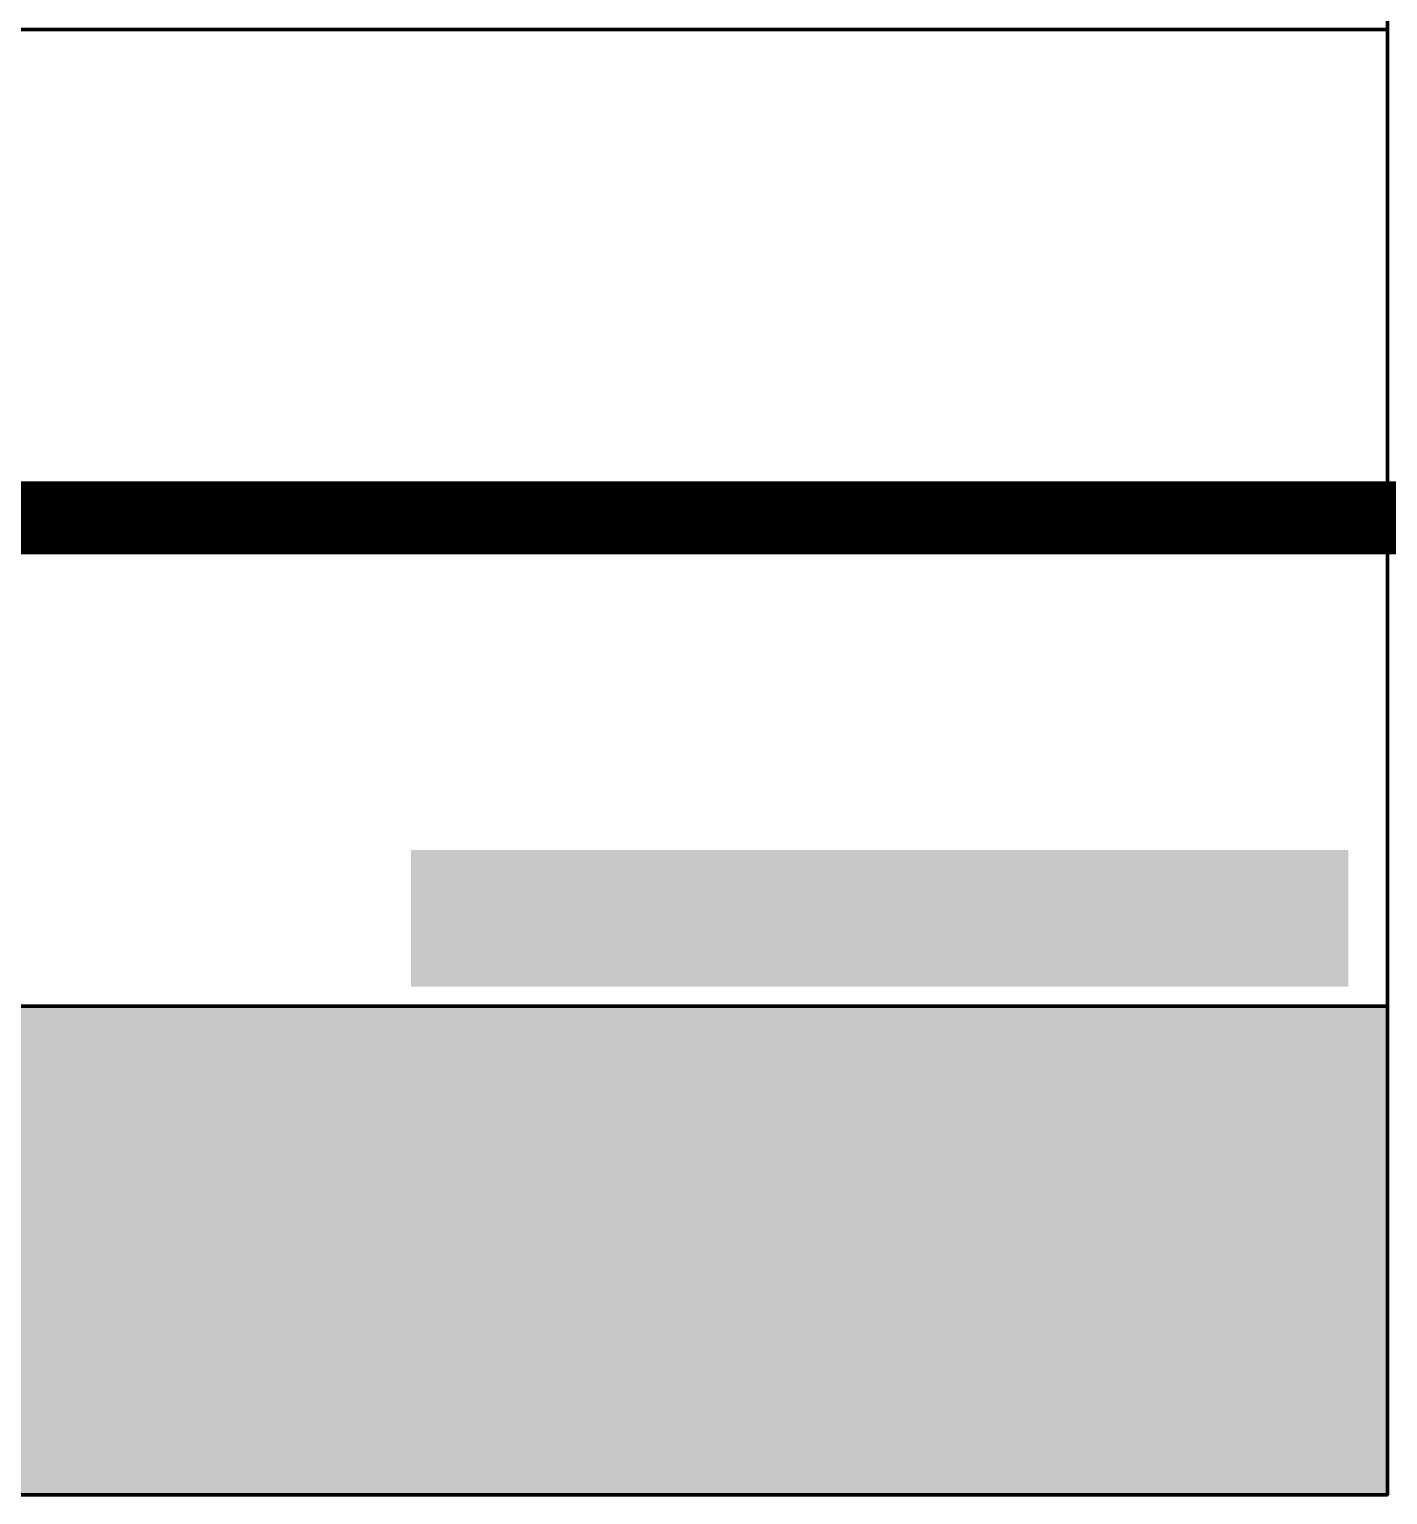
# Model space of a CAD drawing. Header units: millimetres. Extents: x -116965 to 323937, y 291661 to 566926.
# Drawn here: x -48310.1 to -48031.9, y 316538.8 to 316838.7 of the extents above; entities that cross this region are included whole.
import ezdxf

# ---------------------------------------------------------------- set-up
doc = ezdxf.new("R2010")
doc.units = ezdxf.units.MM
doc.layers.get('0').update_dxf_attribs({"lineweight": 18})
doc.layers.add('C00-00-00', color=7, linetype='Continuous')
doc.layers.add('C34-3A-40', color=7, linetype='Continuous', true_color=0x343a40)
doc.layers.add('C62-64-69', color=7, linetype='Continuous', true_color=0x626469)

msp = doc.modelspace()

# ---------------------------------------------------------------- hatches: boundary and pattern name
at = {"layer": 'C00-00-00'}
h = msp.add_hatch(color=256, dxfattribs=at)
h.dxf.hatch_style = 2
h.paths.add_polyline_path([(-48231.96737, 316670.731661), (-48039.99417, 316670.731661), (-48039.99417, 316642.735571), (-48231.96737, 316642.735571)])
at = {"layer": 'C34-3A-40'}
h = msp.add_hatch(color=256, dxfattribs=at)
h.dxf.hatch_style = 2
h.paths.add_polyline_path([(-48731.897576, 316638.736127), (-48031.995285, 316638.736127), (-48031.995285, 316538.750083), (-48731.897576, 316538.750083)])
at = {"layer": 'C62-64-69'}
h = msp.add_hatch(color=256, dxfattribs=at)
h.dxf.hatch_style = 2
h.paths.add_polyline_path([(-48315.955645, 316629.737383), (-48283.96011, 316629.737383), (-48283.96011, 316622.738358), (-48315.955645, 316622.738358)])
h = msp.add_hatch(color=256, dxfattribs=at)
h.dxf.hatch_style = 2
h.paths.add_polyline_path([(-48283.96011, 316629.737383), (-48251.964576, 316629.737383), (-48251.964576, 316622.738358), (-48283.96011, 316622.738358)])
h = msp.add_hatch(color=256, dxfattribs=at)
h.dxf.hatch_style = 2
h.paths.add_polyline_path([(-48283.96011, 316629.737383), (-48251.964576, 316629.737383), (-48251.964576, 316622.738358), (-48283.96011, 316622.738358)])
h = msp.add_hatch(color=256, dxfattribs=at)
h.dxf.hatch_style = 2
h.paths.add_polyline_path([(-48251.964576, 316629.737383), (-48219.969045, 316629.737383), (-48219.969045, 316622.738358), (-48251.964576, 316622.738358)])
h = msp.add_hatch(color=256, dxfattribs=at)
h.dxf.hatch_style = 2
h.paths.add_polyline_path([(-48251.964576, 316629.737383), (-48219.969045, 316629.737383), (-48219.969045, 316622.738358), (-48251.964576, 316622.738358)])
h = msp.add_hatch(color=256, dxfattribs=at)
h.dxf.hatch_style = 2
h.paths.add_polyline_path([(-48219.969045, 316629.737383), (-48187.97351, 316629.737383), (-48187.97351, 316622.738358), (-48219.969045, 316622.738358)])
h = msp.add_hatch(color=256, dxfattribs=at)
h.dxf.hatch_style = 2
h.paths.add_polyline_path([(-48219.969045, 316629.737383), (-48187.97351, 316629.737383), (-48187.97351, 316622.738358), (-48219.969045, 316622.738358)])
h = msp.add_hatch(color=256, dxfattribs=at)
h.dxf.hatch_style = 2
h.paths.add_polyline_path([(-48187.97351, 316629.737383), (-48155.977976, 316629.737383), (-48155.977976, 316622.738358), (-48187.97351, 316622.738358)])
h = msp.add_hatch(color=256, dxfattribs=at)
h.dxf.hatch_style = 2
h.paths.add_polyline_path([(-48187.97351, 316629.737383), (-48155.977976, 316629.737383), (-48155.977976, 316622.738358), (-48187.97351, 316622.738358)])
h = msp.add_hatch(color=256, dxfattribs=at)
h.dxf.hatch_style = 2
h.paths.add_polyline_path([(-48155.977976, 316629.737383), (-48123.982445, 316629.737383), (-48123.982445, 316622.738358), (-48155.977976, 316622.738358)])
h = msp.add_hatch(color=256, dxfattribs=at)
h.dxf.hatch_style = 2
h.paths.add_polyline_path([(-48123.982445, 316629.737383), (-48091.98691, 316629.737383), (-48091.98691, 316622.738358), (-48123.982445, 316622.738358)])
h = msp.add_hatch(color=256, dxfattribs=at)
h.dxf.hatch_style = 2
h.paths.add_polyline_path([(-48123.982445, 316629.737383), (-48091.98691, 316629.737383), (-48091.98691, 316622.738358), (-48123.982445, 316622.738358)])
h = msp.add_hatch(color=256, dxfattribs=at)
h.dxf.hatch_style = 2
h.paths.add_polyline_path([(-48091.98691, 316629.737383), (-48059.991376, 316629.737383), (-48059.991376, 316622.738358), (-48091.98691, 316622.738358)])
h = msp.add_hatch(color=256, dxfattribs=at)
h.dxf.hatch_style = 2
h.paths.add_polyline_path([(-48091.98691, 316629.737383), (-48059.991376, 316629.737383), (-48059.991376, 316622.738358), (-48091.98691, 316622.738358)])
h = msp.add_hatch(color=256, dxfattribs=at)
h.dxf.hatch_style = 2
h.paths.add_polyline_path([(-48315.955645, 316622.738358), (-48283.96011, 316622.738358), (-48283.96011, 316620.738639), (-48315.955645, 316620.738639)])
h = msp.add_hatch(color=256, dxfattribs=at)
h.dxf.hatch_style = 2
h.paths.add_polyline_path([(-48315.955645, 316620.738639), (-48283.96011, 316620.738639), (-48283.96011, 316613.739614), (-48315.955645, 316613.739614)])
h = msp.add_hatch(color=256, dxfattribs=at)
h.dxf.hatch_style = 2
h.paths.add_polyline_path([(-48283.96011, 316622.738358), (-48251.964576, 316622.738358), (-48251.964576, 316620.738639), (-48283.96011, 316620.738639)])
h = msp.add_hatch(color=256, dxfattribs=at)
h.dxf.hatch_style = 2
h.paths.add_polyline_path([(-48283.96011, 316622.738358), (-48251.964576, 316622.738358), (-48251.964576, 316620.738639), (-48283.96011, 316620.738639)])
h = msp.add_hatch(color=256, dxfattribs=at)
h.dxf.hatch_style = 2
h.paths.add_polyline_path([(-48283.96011, 316620.738639), (-48251.964576, 316620.738639), (-48251.964576, 316613.739614), (-48283.96011, 316613.739614)])
h = msp.add_hatch(color=256, dxfattribs=at)
h.dxf.hatch_style = 2
h.paths.add_polyline_path([(-48283.96011, 316620.738639), (-48251.964576, 316620.738639), (-48251.964576, 316613.739614), (-48283.96011, 316613.739614)])
h = msp.add_hatch(color=256, dxfattribs=at)
h.dxf.hatch_style = 2
h.paths.add_polyline_path([(-48251.964576, 316622.738358), (-48219.969045, 316622.738358), (-48219.969045, 316620.738639), (-48251.964576, 316620.738639)])
h = msp.add_hatch(color=256, dxfattribs=at)
h.dxf.hatch_style = 2
h.paths.add_polyline_path([(-48251.964576, 316622.738358), (-48219.969045, 316622.738358), (-48219.969045, 316620.738639), (-48251.964576, 316620.738639)])
h = msp.add_hatch(color=256, dxfattribs=at)
h.dxf.hatch_style = 2
h.paths.add_polyline_path([(-48251.964576, 316620.738639), (-48219.969045, 316620.738639), (-48219.969045, 316613.739614), (-48251.964576, 316613.739614)])
h = msp.add_hatch(color=256, dxfattribs=at)
h.dxf.hatch_style = 2
h.paths.add_polyline_path([(-48251.964576, 316620.738639), (-48219.969045, 316620.738639), (-48219.969045, 316613.739614), (-48251.964576, 316613.739614)])
h = msp.add_hatch(color=256, dxfattribs=at)
h.dxf.hatch_style = 2
h.paths.add_polyline_path([(-48219.969045, 316622.738358), (-48187.97351, 316622.738358), (-48187.97351, 316620.738639), (-48219.969045, 316620.738639)])
h = msp.add_hatch(color=256, dxfattribs=at)
h.dxf.hatch_style = 2
h.paths.add_polyline_path([(-48219.969045, 316622.738358), (-48187.97351, 316622.738358), (-48187.97351, 316620.738639), (-48219.969045, 316620.738639)])
h = msp.add_hatch(color=256, dxfattribs=at)
h.dxf.hatch_style = 2
h.paths.add_polyline_path([(-48219.969045, 316620.738639), (-48187.97351, 316620.738639), (-48187.97351, 316613.739614), (-48219.969045, 316613.739614)])
h = msp.add_hatch(color=256, dxfattribs=at)
h.dxf.hatch_style = 2
h.paths.add_polyline_path([(-48219.969045, 316620.738639), (-48187.97351, 316620.738639), (-48187.97351, 316613.739614), (-48219.969045, 316613.739614)])
h = msp.add_hatch(color=256, dxfattribs=at)
h.dxf.hatch_style = 2
h.paths.add_polyline_path([(-48187.97351, 316622.738358), (-48155.977976, 316622.738358), (-48155.977976, 316620.738639), (-48187.97351, 316620.738639)])
h = msp.add_hatch(color=256, dxfattribs=at)
h.dxf.hatch_style = 2
h.paths.add_polyline_path([(-48187.97351, 316622.738358), (-48155.977976, 316622.738358), (-48155.977976, 316620.738639), (-48187.97351, 316620.738639)])
h = msp.add_hatch(color=256, dxfattribs=at)
h.dxf.hatch_style = 2
h.paths.add_polyline_path([(-48187.97351, 316620.738639), (-48155.977976, 316620.738639), (-48155.977976, 316613.739614), (-48187.97351, 316613.739614)])
h = msp.add_hatch(color=256, dxfattribs=at)
h.dxf.hatch_style = 2
h.paths.add_polyline_path([(-48187.97351, 316620.738639), (-48155.977976, 316620.738639), (-48155.977976, 316613.739614), (-48187.97351, 316613.739614)])
h = msp.add_hatch(color=256, dxfattribs=at)
h.dxf.hatch_style = 2
h.paths.add_polyline_path([(-48155.977976, 316622.738358), (-48123.982445, 316622.738358), (-48123.982445, 316620.738639), (-48155.977976, 316620.738639)])
h = msp.add_hatch(color=256, dxfattribs=at)
h.dxf.hatch_style = 2
h.paths.add_polyline_path([(-48155.977976, 316620.738639), (-48123.982445, 316620.738639), (-48123.982445, 316613.739614), (-48155.977976, 316613.739614)])
h = msp.add_hatch(color=256, dxfattribs=at)
h.dxf.hatch_style = 2
h.paths.add_polyline_path([(-48123.982445, 316622.738358), (-48091.98691, 316622.738358), (-48091.98691, 316620.738639), (-48123.982445, 316620.738639)])
h = msp.add_hatch(color=256, dxfattribs=at)
h.dxf.hatch_style = 2
h.paths.add_polyline_path([(-48123.982445, 316622.738358), (-48091.98691, 316622.738358), (-48091.98691, 316620.738639), (-48123.982445, 316620.738639)])
h = msp.add_hatch(color=256, dxfattribs=at)
h.dxf.hatch_style = 2
h.paths.add_polyline_path([(-48123.982445, 316620.738639), (-48091.98691, 316620.738639), (-48091.98691, 316613.739614), (-48123.982445, 316613.739614)])
h = msp.add_hatch(color=256, dxfattribs=at)
h.dxf.hatch_style = 2
h.paths.add_polyline_path([(-48123.982445, 316620.738639), (-48091.98691, 316620.738639), (-48091.98691, 316613.739614), (-48123.982445, 316613.739614)])
h = msp.add_hatch(color=256, dxfattribs=at)
h.dxf.hatch_style = 2
h.paths.add_polyline_path([(-48091.98691, 316622.738358), (-48059.991376, 316622.738358), (-48059.991376, 316620.738639), (-48091.98691, 316620.738639)])
h = msp.add_hatch(color=256, dxfattribs=at)
h.dxf.hatch_style = 2
h.paths.add_polyline_path([(-48091.98691, 316622.738358), (-48059.991376, 316622.738358), (-48059.991376, 316620.738639), (-48091.98691, 316620.738639)])
h = msp.add_hatch(color=256, dxfattribs=at)
h.dxf.hatch_style = 2
h.paths.add_polyline_path([(-48091.98691, 316620.738639), (-48059.991376, 316620.738639), (-48059.991376, 316613.739614), (-48091.98691, 316613.739614)])
h = msp.add_hatch(color=256, dxfattribs=at)
h.dxf.hatch_style = 2
h.paths.add_polyline_path([(-48091.98691, 316620.738639), (-48059.991376, 316620.738639), (-48059.991376, 316613.739614), (-48091.98691, 316613.739614)])
h = msp.add_hatch(color=256, dxfattribs=at)
h.dxf.hatch_style = 2
h.paths.add_polyline_path([(-48315.955645, 316613.739614), (-48283.96011, 316613.739614), (-48283.96011, 316611.739896), (-48315.955645, 316611.739896)])
h = msp.add_hatch(color=256, dxfattribs=at)
h.dxf.hatch_style = 2
h.paths.add_polyline_path([(-48315.955645, 316611.739896), (-48283.96011, 316611.739896), (-48283.96011, 316604.74087), (-48315.955645, 316604.74087)])
h = msp.add_hatch(color=256, dxfattribs=at)
h.dxf.hatch_style = 2
h.paths.add_polyline_path([(-48283.96011, 316613.739614), (-48251.964576, 316613.739614), (-48251.964576, 316611.739896), (-48283.96011, 316611.739896)])
h = msp.add_hatch(color=256, dxfattribs=at)
h.dxf.hatch_style = 2
h.paths.add_polyline_path([(-48283.96011, 316613.739614), (-48251.964576, 316613.739614), (-48251.964576, 316611.739896), (-48283.96011, 316611.739896)])
h = msp.add_hatch(color=256, dxfattribs=at)
h.dxf.hatch_style = 2
h.paths.add_polyline_path([(-48283.96011, 316611.739896), (-48251.964576, 316611.739896), (-48251.964576, 316604.74087), (-48283.96011, 316604.74087)])
h = msp.add_hatch(color=256, dxfattribs=at)
h.dxf.hatch_style = 2
h.paths.add_polyline_path([(-48283.96011, 316611.739896), (-48251.964576, 316611.739896), (-48251.964576, 316604.74087), (-48283.96011, 316604.74087)])
h = msp.add_hatch(color=256, dxfattribs=at)
h.dxf.hatch_style = 2
h.paths.add_polyline_path([(-48251.964576, 316613.739614), (-48219.969045, 316613.739614), (-48219.969045, 316611.739896), (-48251.964576, 316611.739896)])
h = msp.add_hatch(color=256, dxfattribs=at)
h.dxf.hatch_style = 2
h.paths.add_polyline_path([(-48251.964576, 316613.739614), (-48219.969045, 316613.739614), (-48219.969045, 316611.739896), (-48251.964576, 316611.739896)])
h = msp.add_hatch(color=256, dxfattribs=at)
h.dxf.hatch_style = 2
h.paths.add_polyline_path([(-48251.964576, 316611.739896), (-48219.969045, 316611.739896), (-48219.969045, 316604.74087), (-48251.964576, 316604.74087)])
h = msp.add_hatch(color=256, dxfattribs=at)
h.dxf.hatch_style = 2
h.paths.add_polyline_path([(-48251.964576, 316611.739896), (-48219.969045, 316611.739896), (-48219.969045, 316604.74087), (-48251.964576, 316604.74087)])
h = msp.add_hatch(color=256, dxfattribs=at)
h.dxf.hatch_style = 2
h.paths.add_polyline_path([(-48219.969045, 316613.739614), (-48187.97351, 316613.739614), (-48187.97351, 316611.739896), (-48219.969045, 316611.739896)])
h = msp.add_hatch(color=256, dxfattribs=at)
h.dxf.hatch_style = 2
h.paths.add_polyline_path([(-48219.969045, 316613.739614), (-48187.97351, 316613.739614), (-48187.97351, 316611.739896), (-48219.969045, 316611.739896)])
h = msp.add_hatch(color=256, dxfattribs=at)
h.dxf.hatch_style = 2
h.paths.add_polyline_path([(-48219.969045, 316611.739896), (-48187.97351, 316611.739896), (-48187.97351, 316604.74087), (-48219.969045, 316604.74087)])
h = msp.add_hatch(color=256, dxfattribs=at)
h.dxf.hatch_style = 2
h.paths.add_polyline_path([(-48219.969045, 316611.739896), (-48187.97351, 316611.739896), (-48187.97351, 316604.74087), (-48219.969045, 316604.74087)])
h = msp.add_hatch(color=256, dxfattribs=at)
h.dxf.hatch_style = 2
h.paths.add_polyline_path([(-48187.97351, 316613.739614), (-48155.977976, 316613.739614), (-48155.977976, 316611.739896), (-48187.97351, 316611.739896)])
h = msp.add_hatch(color=256, dxfattribs=at)
h.dxf.hatch_style = 2
h.paths.add_polyline_path([(-48187.97351, 316613.739614), (-48155.977976, 316613.739614), (-48155.977976, 316611.739896), (-48187.97351, 316611.739896)])
h = msp.add_hatch(color=256, dxfattribs=at)
h.dxf.hatch_style = 2
h.paths.add_polyline_path([(-48187.97351, 316611.739896), (-48155.977976, 316611.739896), (-48155.977976, 316604.74087), (-48187.97351, 316604.74087)])
h = msp.add_hatch(color=256, dxfattribs=at)
h.dxf.hatch_style = 2
h.paths.add_polyline_path([(-48187.97351, 316611.739896), (-48155.977976, 316611.739896), (-48155.977976, 316604.74087), (-48187.97351, 316604.74087)])
h = msp.add_hatch(color=256, dxfattribs=at)
h.dxf.hatch_style = 2
h.paths.add_polyline_path([(-48155.977976, 316613.739614), (-48123.982445, 316613.739614), (-48123.982445, 316611.739896), (-48155.977976, 316611.739896)])
h = msp.add_hatch(color=256, dxfattribs=at)
h.dxf.hatch_style = 2
h.paths.add_polyline_path([(-48155.977976, 316611.739896), (-48123.982445, 316611.739896), (-48123.982445, 316604.74087), (-48155.977976, 316604.74087)])
h = msp.add_hatch(color=256, dxfattribs=at)
h.dxf.hatch_style = 2
h.paths.add_polyline_path([(-48123.982445, 316613.739614), (-48091.98691, 316613.739614), (-48091.98691, 316611.739896), (-48123.982445, 316611.739896)])
h = msp.add_hatch(color=256, dxfattribs=at)
h.dxf.hatch_style = 2
h.paths.add_polyline_path([(-48123.982445, 316613.739614), (-48091.98691, 316613.739614), (-48091.98691, 316611.739896), (-48123.982445, 316611.739896)])
h = msp.add_hatch(color=256, dxfattribs=at)
h.dxf.hatch_style = 2
h.paths.add_polyline_path([(-48123.982445, 316611.739896), (-48091.98691, 316611.739896), (-48091.98691, 316604.74087), (-48123.982445, 316604.74087)])
h = msp.add_hatch(color=256, dxfattribs=at)
h.dxf.hatch_style = 2
h.paths.add_polyline_path([(-48123.982445, 316611.739896), (-48091.98691, 316611.739896), (-48091.98691, 316604.74087), (-48123.982445, 316604.74087)])
h = msp.add_hatch(color=256, dxfattribs=at)
h.dxf.hatch_style = 2
h.paths.add_polyline_path([(-48091.98691, 316613.739614), (-48059.991376, 316613.739614), (-48059.991376, 316611.739896), (-48091.98691, 316611.739896)])
h = msp.add_hatch(color=256, dxfattribs=at)
h.dxf.hatch_style = 2
h.paths.add_polyline_path([(-48091.98691, 316613.739614), (-48059.991376, 316613.739614), (-48059.991376, 316611.739896), (-48091.98691, 316611.739896)])
h = msp.add_hatch(color=256, dxfattribs=at)
h.dxf.hatch_style = 2
h.paths.add_polyline_path([(-48091.98691, 316611.739896), (-48059.991376, 316611.739896), (-48059.991376, 316604.74087), (-48091.98691, 316604.74087)])
h = msp.add_hatch(color=256, dxfattribs=at)
h.dxf.hatch_style = 2
h.paths.add_polyline_path([(-48091.98691, 316611.739896), (-48059.991376, 316611.739896), (-48059.991376, 316604.74087), (-48091.98691, 316604.74087)])
h = msp.add_hatch(color=256, dxfattribs=at)
h.dxf.hatch_style = 2
h.paths.add_polyline_path([(-48315.955645, 316604.74087), (-48283.96011, 316604.74087), (-48283.96011, 316602.741152), (-48315.955645, 316602.741152)])
h = msp.add_hatch(color=256, dxfattribs=at)
h.dxf.hatch_style = 2
h.paths.add_polyline_path([(-48315.955645, 316602.741152), (-48283.96011, 316602.741152), (-48283.96011, 316595.742126), (-48315.955645, 316595.742126)])
h = msp.add_hatch(color=256, dxfattribs=at)
h.dxf.hatch_style = 2
h.paths.add_polyline_path([(-48283.96011, 316604.74087), (-48251.964576, 316604.74087), (-48251.964576, 316602.741152), (-48283.96011, 316602.741152)])
h = msp.add_hatch(color=256, dxfattribs=at)
h.dxf.hatch_style = 2
h.paths.add_polyline_path([(-48283.96011, 316604.74087), (-48251.964576, 316604.74087), (-48251.964576, 316602.741152), (-48283.96011, 316602.741152)])
h = msp.add_hatch(color=256, dxfattribs=at)
h.dxf.hatch_style = 2
h.paths.add_polyline_path([(-48283.96011, 316602.741152), (-48251.964576, 316602.741152), (-48251.964576, 316595.742126), (-48283.96011, 316595.742126)])
h = msp.add_hatch(color=256, dxfattribs=at)
h.dxf.hatch_style = 2
h.paths.add_polyline_path([(-48283.96011, 316602.741152), (-48251.964576, 316602.741152), (-48251.964576, 316595.742126), (-48283.96011, 316595.742126)])
h = msp.add_hatch(color=256, dxfattribs=at)
h.dxf.hatch_style = 2
h.paths.add_polyline_path([(-48251.964576, 316604.74087), (-48219.969045, 316604.74087), (-48219.969045, 316602.741152), (-48251.964576, 316602.741152)])
h = msp.add_hatch(color=256, dxfattribs=at)
h.dxf.hatch_style = 2
h.paths.add_polyline_path([(-48251.964576, 316604.74087), (-48219.969045, 316604.74087), (-48219.969045, 316602.741152), (-48251.964576, 316602.741152)])
h = msp.add_hatch(color=256, dxfattribs=at)
h.dxf.hatch_style = 2
h.paths.add_polyline_path([(-48251.964576, 316602.741152), (-48219.969045, 316602.741152), (-48219.969045, 316595.742126), (-48251.964576, 316595.742126)])
h = msp.add_hatch(color=256, dxfattribs=at)
h.dxf.hatch_style = 2
h.paths.add_polyline_path([(-48251.964576, 316602.741152), (-48219.969045, 316602.741152), (-48219.969045, 316595.742126), (-48251.964576, 316595.742126)])
h = msp.add_hatch(color=256, dxfattribs=at)
h.dxf.hatch_style = 2
h.paths.add_polyline_path([(-48219.969045, 316604.74087), (-48187.97351, 316604.74087), (-48187.97351, 316602.741152), (-48219.969045, 316602.741152)])
h = msp.add_hatch(color=256, dxfattribs=at)
h.dxf.hatch_style = 2
h.paths.add_polyline_path([(-48219.969045, 316604.74087), (-48187.97351, 316604.74087), (-48187.97351, 316602.741152), (-48219.969045, 316602.741152)])
h = msp.add_hatch(color=256, dxfattribs=at)
h.dxf.hatch_style = 2
h.paths.add_polyline_path([(-48219.969045, 316602.741152), (-48187.97351, 316602.741152), (-48187.97351, 316595.742126), (-48219.969045, 316595.742126)])
h = msp.add_hatch(color=256, dxfattribs=at)
h.dxf.hatch_style = 2
h.paths.add_polyline_path([(-48219.969045, 316602.741152), (-48187.97351, 316602.741152), (-48187.97351, 316595.742126), (-48219.969045, 316595.742126)])
h = msp.add_hatch(color=256, dxfattribs=at)
h.dxf.hatch_style = 2
h.paths.add_polyline_path([(-48187.97351, 316604.74087), (-48155.977976, 316604.74087), (-48155.977976, 316602.741152), (-48187.97351, 316602.741152)])
h = msp.add_hatch(color=256, dxfattribs=at)
h.dxf.hatch_style = 2
h.paths.add_polyline_path([(-48187.97351, 316604.74087), (-48155.977976, 316604.74087), (-48155.977976, 316602.741152), (-48187.97351, 316602.741152)])
h = msp.add_hatch(color=256, dxfattribs=at)
h.dxf.hatch_style = 2
h.paths.add_polyline_path([(-48187.97351, 316602.741152), (-48155.977976, 316602.741152), (-48155.977976, 316595.742126), (-48187.97351, 316595.742126)])
h = msp.add_hatch(color=256, dxfattribs=at)
h.dxf.hatch_style = 2
h.paths.add_polyline_path([(-48187.97351, 316602.741152), (-48155.977976, 316602.741152), (-48155.977976, 316595.742126), (-48187.97351, 316595.742126)])
h = msp.add_hatch(color=256, dxfattribs=at)
h.dxf.hatch_style = 2
h.paths.add_polyline_path([(-48155.977976, 316604.74087), (-48123.982445, 316604.74087), (-48123.982445, 316602.741152), (-48155.977976, 316602.741152)])
h = msp.add_hatch(color=256, dxfattribs=at)
h.dxf.hatch_style = 2
h.paths.add_polyline_path([(-48155.977976, 316602.741152), (-48123.982445, 316602.741152), (-48123.982445, 316595.742126), (-48155.977976, 316595.742126)])
h = msp.add_hatch(color=256, dxfattribs=at)
h.dxf.hatch_style = 2
h.paths.add_polyline_path([(-48123.982445, 316604.74087), (-48091.98691, 316604.74087), (-48091.98691, 316602.741152), (-48123.982445, 316602.741152)])
h = msp.add_hatch(color=256, dxfattribs=at)
h.dxf.hatch_style = 2
h.paths.add_polyline_path([(-48123.982445, 316604.74087), (-48091.98691, 316604.74087), (-48091.98691, 316602.741152), (-48123.982445, 316602.741152)])
h = msp.add_hatch(color=256, dxfattribs=at)
h.dxf.hatch_style = 2
h.paths.add_polyline_path([(-48123.982445, 316602.741152), (-48091.98691, 316602.741152), (-48091.98691, 316595.742126), (-48123.982445, 316595.742126)])
h = msp.add_hatch(color=256, dxfattribs=at)
h.dxf.hatch_style = 2
h.paths.add_polyline_path([(-48123.982445, 316602.741152), (-48091.98691, 316602.741152), (-48091.98691, 316595.742126), (-48123.982445, 316595.742126)])
h = msp.add_hatch(color=256, dxfattribs=at)
h.dxf.hatch_style = 2
h.paths.add_polyline_path([(-48091.98691, 316604.74087), (-48059.991376, 316604.74087), (-48059.991376, 316602.741152), (-48091.98691, 316602.741152)])
h = msp.add_hatch(color=256, dxfattribs=at)
h.dxf.hatch_style = 2
h.paths.add_polyline_path([(-48091.98691, 316604.74087), (-48059.991376, 316604.74087), (-48059.991376, 316602.741152), (-48091.98691, 316602.741152)])
h = msp.add_hatch(color=256, dxfattribs=at)
h.dxf.hatch_style = 2
h.paths.add_polyline_path([(-48091.98691, 316602.741152), (-48059.991376, 316602.741152), (-48059.991376, 316595.742126), (-48091.98691, 316595.742126)])
h = msp.add_hatch(color=256, dxfattribs=at)
h.dxf.hatch_style = 2
h.paths.add_polyline_path([(-48091.98691, 316602.741152), (-48059.991376, 316602.741152), (-48059.991376, 316595.742126), (-48091.98691, 316595.742126)])
h = msp.add_hatch(color=256, dxfattribs=at)
h.dxf.hatch_style = 2
h.paths.add_polyline_path([(-48315.955645, 316595.742126), (-48283.96011, 316595.742126), (-48283.96011, 316593.742408), (-48315.955645, 316593.742408)])
h = msp.add_hatch(color=256, dxfattribs=at)
h.dxf.hatch_style = 2
h.paths.add_polyline_path([(-48315.955645, 316593.742408), (-48283.96011, 316593.742408), (-48283.96011, 316586.743383), (-48315.955645, 316586.743383)])
h = msp.add_hatch(color=256, dxfattribs=at)
h.dxf.hatch_style = 2
h.paths.add_polyline_path([(-48283.96011, 316595.742126), (-48251.964576, 316595.742126), (-48251.964576, 316593.742408), (-48283.96011, 316593.742408)])
h = msp.add_hatch(color=256, dxfattribs=at)
h.dxf.hatch_style = 2
h.paths.add_polyline_path([(-48283.96011, 316595.742126), (-48251.964576, 316595.742126), (-48251.964576, 316593.742408), (-48283.96011, 316593.742408)])
h = msp.add_hatch(color=256, dxfattribs=at)
h.dxf.hatch_style = 2
h.paths.add_polyline_path([(-48283.96011, 316593.742408), (-48251.964576, 316593.742408), (-48251.964576, 316586.743383), (-48283.96011, 316586.743383)])
h = msp.add_hatch(color=256, dxfattribs=at)
h.dxf.hatch_style = 2
h.paths.add_polyline_path([(-48283.96011, 316593.742408), (-48251.964576, 316593.742408), (-48251.964576, 316586.743383), (-48283.96011, 316586.743383)])
h = msp.add_hatch(color=256, dxfattribs=at)
h.dxf.hatch_style = 2
h.paths.add_polyline_path([(-48251.964576, 316595.742126), (-48219.969045, 316595.742126), (-48219.969045, 316593.742408), (-48251.964576, 316593.742408)])
h = msp.add_hatch(color=256, dxfattribs=at)
h.dxf.hatch_style = 2
h.paths.add_polyline_path([(-48251.964576, 316595.742126), (-48219.969045, 316595.742126), (-48219.969045, 316593.742408), (-48251.964576, 316593.742408)])
h = msp.add_hatch(color=256, dxfattribs=at)
h.dxf.hatch_style = 2
h.paths.add_polyline_path([(-48251.964576, 316593.742408), (-48219.969045, 316593.742408), (-48219.969045, 316586.743383), (-48251.964576, 316586.743383)])
h = msp.add_hatch(color=256, dxfattribs=at)
h.dxf.hatch_style = 2
h.paths.add_polyline_path([(-48251.964576, 316593.742408), (-48219.969045, 316593.742408), (-48219.969045, 316586.743383), (-48251.964576, 316586.743383)])
h = msp.add_hatch(color=256, dxfattribs=at)
h.dxf.hatch_style = 2
h.paths.add_polyline_path([(-48219.969045, 316595.742126), (-48187.97351, 316595.742126), (-48187.97351, 316593.742408), (-48219.969045, 316593.742408)])
h = msp.add_hatch(color=256, dxfattribs=at)
h.dxf.hatch_style = 2
h.paths.add_polyline_path([(-48219.969045, 316595.742126), (-48187.97351, 316595.742126), (-48187.97351, 316593.742408), (-48219.969045, 316593.742408)])
h = msp.add_hatch(color=256, dxfattribs=at)
h.dxf.hatch_style = 2
h.paths.add_polyline_path([(-48219.969045, 316593.742408), (-48187.97351, 316593.742408), (-48187.97351, 316586.743383), (-48219.969045, 316586.743383)])
h = msp.add_hatch(color=256, dxfattribs=at)
h.dxf.hatch_style = 2
h.paths.add_polyline_path([(-48219.969045, 316593.742408), (-48187.97351, 316593.742408), (-48187.97351, 316586.743383), (-48219.969045, 316586.743383)])
h = msp.add_hatch(color=256, dxfattribs=at)
h.dxf.hatch_style = 2
h.paths.add_polyline_path([(-48187.97351, 316595.742126), (-48155.977976, 316595.742126), (-48155.977976, 316593.742408), (-48187.97351, 316593.742408)])
h = msp.add_hatch(color=256, dxfattribs=at)
h.dxf.hatch_style = 2
h.paths.add_polyline_path([(-48187.97351, 316595.742126), (-48155.977976, 316595.742126), (-48155.977976, 316593.742408), (-48187.97351, 316593.742408)])
h = msp.add_hatch(color=256, dxfattribs=at)
h.dxf.hatch_style = 2
h.paths.add_polyline_path([(-48187.97351, 316593.742408), (-48155.977976, 316593.742408), (-48155.977976, 316586.743383), (-48187.97351, 316586.743383)])
h = msp.add_hatch(color=256, dxfattribs=at)
h.dxf.hatch_style = 2
h.paths.add_polyline_path([(-48187.97351, 316593.742408), (-48155.977976, 316593.742408), (-48155.977976, 316586.743383), (-48187.97351, 316586.743383)])
h = msp.add_hatch(color=256, dxfattribs=at)
h.dxf.hatch_style = 2
h.paths.add_polyline_path([(-48155.977976, 316595.742126), (-48123.982445, 316595.742126), (-48123.982445, 316593.742408), (-48155.977976, 316593.742408)])
h = msp.add_hatch(color=256, dxfattribs=at)
h.dxf.hatch_style = 2
h.paths.add_polyline_path([(-48155.977976, 316593.742408), (-48123.982445, 316593.742408), (-48123.982445, 316586.743383), (-48155.977976, 316586.743383)])
h = msp.add_hatch(color=256, dxfattribs=at)
h.dxf.hatch_style = 2
h.paths.add_polyline_path([(-48123.982445, 316595.742126), (-48091.98691, 316595.742126), (-48091.98691, 316593.742408), (-48123.982445, 316593.742408)])
h = msp.add_hatch(color=256, dxfattribs=at)
h.dxf.hatch_style = 2
h.paths.add_polyline_path([(-48123.982445, 316595.742126), (-48091.98691, 316595.742126), (-48091.98691, 316593.742408), (-48123.982445, 316593.742408)])
h = msp.add_hatch(color=256, dxfattribs=at)
h.dxf.hatch_style = 2
h.paths.add_polyline_path([(-48123.982445, 316593.742408), (-48091.98691, 316593.742408), (-48091.98691, 316586.743383), (-48123.982445, 316586.743383)])
h = msp.add_hatch(color=256, dxfattribs=at)
h.dxf.hatch_style = 2
h.paths.add_polyline_path([(-48123.982445, 316593.742408), (-48091.98691, 316593.742408), (-48091.98691, 316586.743383), (-48123.982445, 316586.743383)])
h = msp.add_hatch(color=256, dxfattribs=at)
h.dxf.hatch_style = 2
h.paths.add_polyline_path([(-48091.98691, 316595.742126), (-48059.991376, 316595.742126), (-48059.991376, 316593.742408), (-48091.98691, 316593.742408)])
h = msp.add_hatch(color=256, dxfattribs=at)
h.dxf.hatch_style = 2
h.paths.add_polyline_path([(-48091.98691, 316595.742126), (-48059.991376, 316595.742126), (-48059.991376, 316593.742408), (-48091.98691, 316593.742408)])
h = msp.add_hatch(color=256, dxfattribs=at)
h.dxf.hatch_style = 2
h.paths.add_polyline_path([(-48091.98691, 316593.742408), (-48059.991376, 316593.742408), (-48059.991376, 316586.743383), (-48091.98691, 316586.743383)])
h = msp.add_hatch(color=256, dxfattribs=at)
h.dxf.hatch_style = 2
h.paths.add_polyline_path([(-48091.98691, 316593.742408), (-48059.991376, 316593.742408), (-48059.991376, 316586.743383), (-48091.98691, 316586.743383)])
h = msp.add_hatch(color=256, dxfattribs=at)
h.dxf.hatch_style = 2
h.paths.add_polyline_path([(-48315.955645, 316586.743383), (-48283.96011, 316586.743383), (-48283.96011, 316584.743664), (-48315.955645, 316584.743664)])
h = msp.add_hatch(color=256, dxfattribs=at)
h.dxf.hatch_style = 2
h.paths.add_polyline_path([(-48283.96011, 316586.743383), (-48251.964576, 316586.743383), (-48251.964576, 316584.743664), (-48283.96011, 316584.743664)])
h = msp.add_hatch(color=256, dxfattribs=at)
h.dxf.hatch_style = 2
h.paths.add_polyline_path([(-48283.96011, 316586.743383), (-48251.964576, 316586.743383), (-48251.964576, 316584.743664), (-48283.96011, 316584.743664)])
h = msp.add_hatch(color=256, dxfattribs=at)
h.dxf.hatch_style = 2
h.paths.add_polyline_path([(-48251.964576, 316586.743383), (-48219.969045, 316586.743383), (-48219.969045, 316584.743664), (-48251.964576, 316584.743664)])
h = msp.add_hatch(color=256, dxfattribs=at)
h.dxf.hatch_style = 2
h.paths.add_polyline_path([(-48251.964576, 316586.743383), (-48219.969045, 316586.743383), (-48219.969045, 316584.743664), (-48251.964576, 316584.743664)])
h = msp.add_hatch(color=256, dxfattribs=at)
h.dxf.hatch_style = 2
h.paths.add_polyline_path([(-48219.969045, 316586.743383), (-48187.97351, 316586.743383), (-48187.97351, 316584.743664), (-48219.969045, 316584.743664)])
h = msp.add_hatch(color=256, dxfattribs=at)
h.dxf.hatch_style = 2
h.paths.add_polyline_path([(-48219.969045, 316586.743383), (-48187.97351, 316586.743383), (-48187.97351, 316584.743664), (-48219.969045, 316584.743664)])
h = msp.add_hatch(color=256, dxfattribs=at)
h.dxf.hatch_style = 2
h.paths.add_polyline_path([(-48187.97351, 316586.743383), (-48155.977976, 316586.743383), (-48155.977976, 316584.743664), (-48187.97351, 316584.743664)])
h = msp.add_hatch(color=256, dxfattribs=at)
h.dxf.hatch_style = 2
h.paths.add_polyline_path([(-48187.97351, 316586.743383), (-48155.977976, 316586.743383), (-48155.977976, 316584.743664), (-48187.97351, 316584.743664)])
h = msp.add_hatch(color=256, dxfattribs=at)
h.dxf.hatch_style = 2
h.paths.add_polyline_path([(-48155.977976, 316586.743383), (-48123.982445, 316586.743383), (-48123.982445, 316584.743664), (-48155.977976, 316584.743664)])
h = msp.add_hatch(color=256, dxfattribs=at)
h.dxf.hatch_style = 2
h.paths.add_polyline_path([(-48123.982445, 316586.743383), (-48091.98691, 316586.743383), (-48091.98691, 316584.743664), (-48123.982445, 316584.743664)])
h = msp.add_hatch(color=256, dxfattribs=at)
h.dxf.hatch_style = 2
h.paths.add_polyline_path([(-48123.982445, 316586.743383), (-48091.98691, 316586.743383), (-48091.98691, 316584.743664), (-48123.982445, 316584.743664)])
h = msp.add_hatch(color=256, dxfattribs=at)
h.dxf.hatch_style = 2
h.paths.add_polyline_path([(-48091.98691, 316586.743383), (-48059.991376, 316586.743383), (-48059.991376, 316584.743664), (-48091.98691, 316584.743664)])
h = msp.add_hatch(color=256, dxfattribs=at)
h.dxf.hatch_style = 2
h.paths.add_polyline_path([(-48091.98691, 316586.743383), (-48059.991376, 316586.743383), (-48059.991376, 316584.743664), (-48091.98691, 316584.743664)])

# ---------------------------------------------------------------- linework, layer by layer
at = {"color": 1, "lineweight": -3, "ltscale": 5, "const_width": 15}
msp.add_lwpolyline([(-48731.897576, 316738.722167), (-41932.748952, 316738.722167)], dxfattribs=at)
at = {"layer": 'C00-00-00', "lineweight": 211}
for points in [[(-48731.897576, 318738.443002), (-48031.995285, 318738.443002), (-48031.995285, 316538.750083), (-48731.897576, 316538.750083)], [(-48731.897576, 316638.736127), (-48031.995285, 316638.736127), (-48031.995285, 316538.750083), (-48731.897576, 316538.750083)]]:
    msp.add_lwpolyline(points, close=True, dxfattribs=at)
at = {"layer": 'C00-00-00', "lineweight": 100}
for points in [[(-48731.897576, 317388.631439), (-48031.995285, 317388.631439), (-48031.995285, 316838.708208), (-48731.897576, 316838.708208)], [(-48731.897576, 316838.708208), (-48031.995285, 316838.708208), (-48031.995285, 316638.736127), (-48731.897576, 316638.736127)], [(-48731.897576, 316838.708208), (-48031.995285, 316838.708208), (-48031.995285, 316638.736127), (-48731.897576, 316638.736127)]]:
    msp.add_lwpolyline(points, close=True, dxfattribs=at)

doc.saveas('drawing.dxf')
